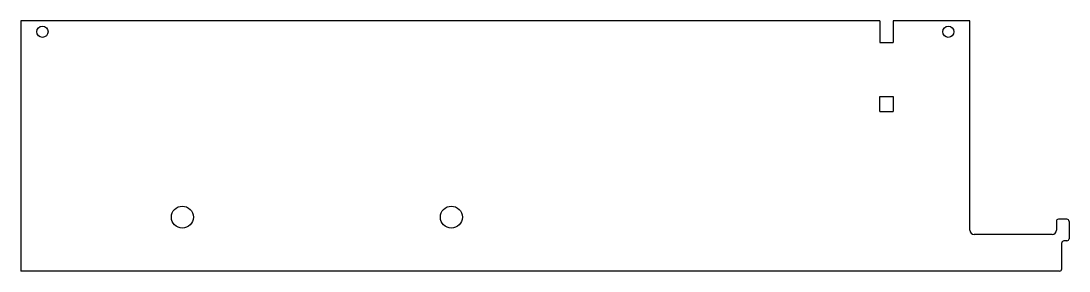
# Model space of a CAD drawing. Extents: x -242 to 245, y -24 to 92.
import ezdxf

# ---------------------------------------------------------------- set-up
doc = ezdxf.new("R2010")
doc.units = 0
doc.layers.get('0').update_dxf_attribs({"linetype": 'CONTINUOUS'})

msp = doc.modelspace()

# ---------------------------------------------------------------- linework, layer by layer
at = {"color": 7, "linetype": 'CONTINUOUS'}
for p, q in [((-242, 92), (-242, -24)), ((157.15, 92), (-242, 92)), ((157.15, 92), (157.15, 82)), ((163.35, 92), (163.35, 82)), ((198.9, 92), (163.35, 92)), ((198.9, -5.1), (198.9, 92)), ((157.15, 82), (163.35, 82)), ((157.15, 57), (163.35, 57)), ((157.15, 50), (157.15, 57)), ((163.35, 57), (163.35, 50)), ((157.15, 50), (163.35, 50)), ((244, 0), (240.1, 0)), ((239.1, -1), (239.1, -5.1)), ((245, -1), (245, -9)), ((237.1, -7.1), (200.9, -7.1)), ((241.6, -23), (241.6, -11)), ((244, -10), (242.6, -10)), ((240.6, -24), (-242, -24))]:
    msp.add_line(p, q, dxfattribs=at)
for centre, radius in [((-232, 87), 2.6), ((188.9, 87), 2.6), ((-167, 1), 5.1), ((-42, 1), 5.1)]:
    msp.add_circle(centre, radius, dxfattribs=at)
for centre, radius, start, end in [((240.1, -1), 1, 90, 180), ((244, -1), 1, 0, 90), ((200.9, -5.1), 2, 180, 270), ((237.1, -5.1), 2, 270, 0), ((244, -9), 1, 270, 0), ((242.6, -11), 1, 90, 180), ((240.6, -23), 1, 270, 0)]:
    msp.add_arc(centre, radius, start, end, dxfattribs=at)

doc.saveas('drawing.dxf')
